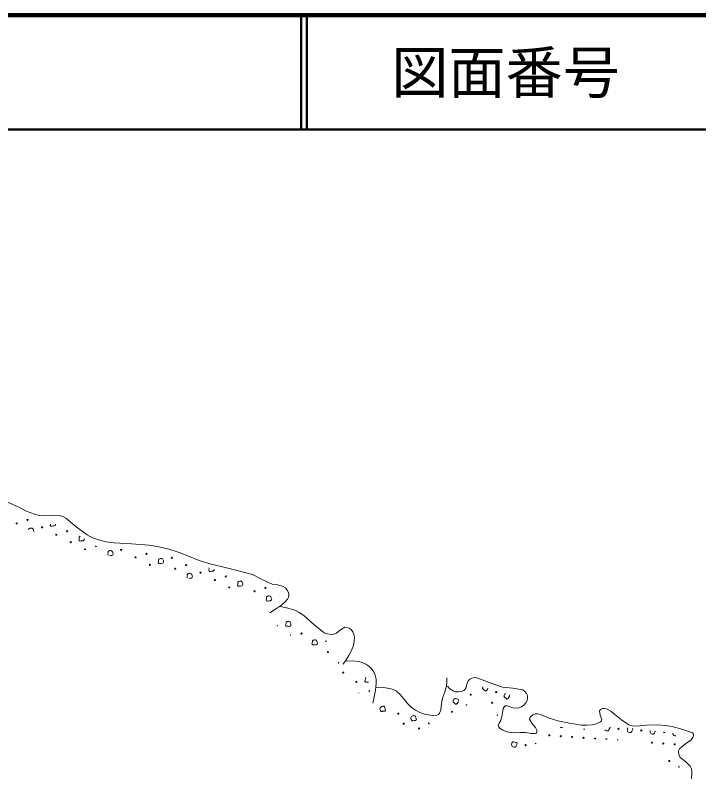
# Model space of a CAD drawing. Units: millimetres, scale not verified. Extents: x 69658 to 709658, y 3642 to 363642.
# Drawn here: x 513385 to 573186, y 297410 to 363642 of the extents above; entities that cross this region are included whole.
import ezdxf
from ezdxf.enums import TextEntityAlignment as Align

# ---------------------------------------------------------------- set-up
doc = ezdxf.new("R2010")
doc.units = ezdxf.units.MM
doc.header["$LTSCALE"] = 1000
for name, color, linetype, lineweight in [('M-TTL', 2, 'Continuous', 140), ('M-TTL-LINE', 7, 'Continuous', 50), ('S-BGD', 1, 'Continuous', 13)]:
    doc.layers.add(name, color=color, linetype=linetype, lineweight=lineweight)
doc.layers.add('M-TTL-TXT', color=7, linetype='Continuous')
doc.styles.add('ＭＳ ゴシック', font='')
doc.styles.get('ＭＳ ゴシック').set_extended_font_data('MS Gothic')

msp = doc.modelspace()

# ---------------------------------------------------------------- linework, layer by layer
at = {"layer": 'M-TTL'}
msp.add_line((709658, 363642), (69658, 363642), dxfattribs=at)
at = {"layer": 'M-TTL-LINE'}
for p, q in [((538404, 363642), (538404, 353642)), ((538904, 363642), (538904, 353642)), ((69658, 353642), (709658, 353642))]:
    msp.add_line(p, q, dxfattribs=at)
at = {"layer": 'S-BGD'}
for p, q in [((511875, 321454), (513815, 320568)), ((513815, 320568), (514438, 320265)), ((514438, 320265), (515086, 320016)), ((515086, 320016), (515500, 319917)), ((515500, 319917), (515926, 319879)), ((515926, 319879), (516597, 319927)), ((516597, 319927), (517239, 319915)), ((517239, 319915), (517543, 319820)), ((517543, 319820), (517830, 319666)), ((517830, 319666), (518729, 318913)), ((514566, 318666), (514576, 318710)), ((514576, 318710), (514585, 318737)), ((514585, 318737), (514611, 318760)), ((514611, 318760), (514643, 318774)), ((514643, 318774), (514676, 318790)), ((514676, 318790), (514730, 318811)), ((514730, 318811), (514809, 318813)), ((514809, 318813), (514864, 318800)), ((514864, 318800), (514906, 318778)), ((514906, 318778), (514958, 318718)), ((514958, 318718), (514988, 318656)), ((514988, 318656), (515004, 318597)), ((515004, 318597), (515021, 318535)), ((516456, 319046), (516471, 319127)), ((516479, 319005), (516456, 319046)), ((516471, 319127), (516473, 319148)), ((516513, 318982), (516479, 319005)), ((516549, 318968), (516513, 318982)), ((516606, 318974), (516549, 318968)), ((516705, 318989), (516606, 318974)), ((516823, 319000), (516705, 318989)), ((516891, 319041), (516823, 319000)), ((516917, 319092), (516891, 319041)), ((516926, 319145), (516917, 319092)), ((518729, 318913), (519673, 318204)), ((515021, 318535), (515014, 318493)), ((518985, 317982), (518995, 318026)), ((518992, 317938), (518985, 317982)), ((518992, 317891), (518992, 317938)), ((518995, 318026), (519005, 318052)), ((519005, 318052), (519031, 318076)), ((519031, 318076), (519062, 318090)), ((519062, 318090), (519083, 318100)), ((519673, 318204), (520161, 317965)), ((520161, 317965), (520678, 317779)), ((518971, 317752), (518986, 317833)), ((518993, 317711), (518971, 317752)), ((518986, 317833), (518992, 317891)), ((519028, 317688), (518993, 317711)), ((519064, 317673), (519028, 317688)), ((519121, 317679), (519064, 317673)), ((519220, 317694), (519121, 317679)), ((519338, 317705), (519220, 317694)), ((519405, 317746), (519338, 317705)), ((519432, 317797), (519405, 317746)), ((519441, 317850), (519432, 317797)), ((519434, 317876), (519441, 317850)), ((520678, 317779), (521356, 317618)), ((521356, 317618), (522042, 317518)), ((522042, 317518), (523571, 317443)), ((523571, 317443), (525095, 317307)), ((525095, 317307), (525960, 317159)), ((521500, 316688), (521510, 316732)), ((521507, 316643), (521500, 316688)), ((521501, 316538), (521507, 316597)), ((521507, 316597), (521507, 316643)), ((521510, 316732), (521520, 316758)), ((521520, 316758), (521546, 316781)), ((521546, 316781), (521577, 316796)), ((521577, 316796), (521610, 316811)), ((521610, 316811), (521665, 316832)), ((521665, 316832), (521743, 316834)), ((521743, 316834), (521798, 316821)), ((521798, 316821), (521840, 316799)), ((521840, 316799), (521892, 316739)), ((521892, 316739), (521922, 316677)), ((521922, 316677), (521938, 316618)), ((521938, 316618), (521956, 316556)), ((525960, 317159), (526815, 316953)), ((526815, 316953), (527742, 316660)), ((527742, 316660), (528648, 316310)), ((521486, 316458), (521501, 316538)), ((521508, 316416), (521486, 316458)), ((521518, 316410), (521508, 316416)), ((521635, 316385), (521625, 316384)), ((521735, 316400), (521635, 316385)), ((521853, 316411), (521735, 316400)), ((521920, 316452), (521853, 316411)), ((521947, 316503), (521920, 316452)), ((521956, 316556), (521947, 316503)), ((525920, 316004), (525930, 316048)), ((525927, 315959), (525920, 316004)), ((525927, 315913), (525927, 315959)), ((525930, 316048), (525939, 316074)), ((525939, 316074), (525965, 316097)), ((525965, 316097), (525997, 316112)), ((525997, 316112), (526030, 316127)), ((526030, 316127), (526084, 316148)), ((526084, 316148), (526162, 316150)), ((526162, 316150), (526218, 316137)), ((526218, 316137), (526260, 316115)), ((526260, 316115), (526312, 316055)), ((526312, 316055), (526342, 315993)), ((526342, 315993), (526358, 315934)), ((526358, 315934), (526375, 315872)), ((528648, 316310), (529473, 315978)), ((529473, 315978), (530324, 315700)), ((525905, 315773), (525920, 315854)), ((525928, 315732), (525905, 315773)), ((525920, 315854), (525927, 315913)), ((525962, 315709), (525928, 315732)), ((525998, 315695), (525962, 315709)), ((526055, 315701), (525998, 315695)), ((526154, 315716), (526055, 315701)), ((526272, 315727), (526154, 315716)), ((526340, 315768), (526272, 315727)), ((526366, 315819), (526340, 315768)), ((526375, 315872), (526366, 315819)), ((530324, 315700), (532233, 315256)), ((530346, 315275), (530339, 315318)), ((530346, 315229), (530346, 315275)), ((528435, 314709), (528445, 314753)), ((528441, 314665), (528435, 314709)), ((528435, 314560), (528441, 314618)), ((528441, 314618), (528441, 314665)), ((528445, 314753), (528454, 314779)), ((528454, 314779), (528480, 314803)), ((528480, 314803), (528511, 314817)), ((528511, 314817), (528545, 314833)), ((528545, 314833), (528599, 314854)), ((528599, 314854), (528677, 314856)), ((528677, 314856), (528733, 314843)), ((528733, 314843), (528775, 314821)), ((528775, 314821), (528827, 314760)), ((528827, 314760), (528857, 314699)), ((528857, 314699), (528873, 314640)), ((528873, 314640), (528890, 314577)), ((530325, 315089), (530340, 315170)), ((530347, 315048), (530325, 315089)), ((530340, 315170), (530346, 315229)), ((530382, 315025), (530347, 315048)), ((530418, 315010), (530382, 315025)), ((530474, 315016), (530418, 315010)), ((530574, 315031), (530474, 315016)), ((530692, 315042), (530574, 315031)), ((530759, 315084), (530692, 315042)), ((530786, 315135), (530759, 315084)), ((530792, 315174), (530786, 315135)), ((532233, 315256), (534137, 314750)), ((534137, 314750), (534987, 314305)), ((528420, 314479), (528435, 314560)), ((528438, 314447), (528420, 314479)), ((528669, 314421), (528575, 314407)), ((528787, 314432), (528669, 314421)), ((528855, 314473), (528787, 314432)), ((528881, 314524), (528855, 314473)), ((528890, 314577), (528881, 314524)), ((532854, 314025), (532864, 314069)), ((532861, 313981), (532854, 314025)), ((532861, 313934), (532861, 313981)), ((532864, 314069), (532873, 314095)), ((532873, 314095), (532899, 314118)), ((532899, 314118), (532931, 314133)), ((532931, 314133), (532964, 314148)), ((532964, 314148), (533019, 314169)), ((533019, 314169), (533097, 314171)), ((533097, 314171), (533152, 314158)), ((533152, 314158), (533194, 314137)), ((533194, 314137), (533246, 314076)), ((533246, 314076), (533276, 314014)), ((533276, 314014), (533292, 313956)), ((533292, 313956), (533309, 313893)), ((534987, 314305), (535875, 313911)), ((532840, 313795), (532855, 313876)), ((532862, 313754), (532840, 313795)), ((532855, 313876), (532861, 313934)), ((532897, 313730), (532862, 313754)), ((532933, 313716), (532897, 313730)), ((532989, 313722), (532933, 313716)), ((533088, 313737), (532989, 313722)), ((533206, 313748), (533088, 313737)), ((533274, 313789), (533206, 313748)), ((533300, 313840), (533274, 313789)), ((533309, 313893), (533300, 313840)), ((535875, 313911), (536369, 313837)), ((536369, 313837), (536839, 313706)), ((536839, 313706), (537029, 313575)), ((537029, 313575), (537187, 313392)), ((537187, 313392), (537292, 313188)), ((535369, 312731), (535379, 312775)), ((535376, 312686), (535369, 312731)), ((535370, 312581), (535376, 312640)), ((535376, 312640), (535376, 312686)), ((535379, 312775), (535388, 312801)), ((535388, 312801), (535414, 312824)), ((535414, 312824), (535446, 312839)), ((535446, 312839), (535479, 312854)), ((535479, 312854), (535533, 312875)), ((535533, 312875), (535612, 312877)), ((535612, 312877), (535667, 312864)), ((535667, 312864), (535709, 312842)), ((535709, 312842), (535761, 312782)), ((535761, 312782), (535791, 312720)), ((535791, 312720), (535807, 312661)), ((535807, 312661), (535824, 312599)), ((537307, 312770), (537217, 312588)), ((537292, 313188), (537337, 312966)), ((537337, 312966), (537307, 312770)), ((535355, 312500), (535370, 312581)), ((535377, 312459), (535355, 312500)), ((535411, 312436), (535377, 312459)), ((535448, 312422), (535411, 312436)), ((535504, 312428), (535448, 312422)), ((535603, 312443), (535504, 312428)), ((535721, 312454), (535603, 312443)), ((535789, 312495), (535721, 312454)), ((535815, 312546), (535789, 312495)), ((535824, 312599), (535815, 312546)), ((536685, 312079), (536162, 311719)), ((536982, 312321), (536685, 312079)), ((537217, 312588), (536982, 312321)), ((536162, 311719), (535650, 311406)), ((536596, 311941), (537231, 311808)), ((537231, 311808), (537837, 311621)), ((537837, 311621), (538239, 311422)), ((538239, 311422), (538621, 311164)), ((537134, 310625), (537167, 310635)), ((537167, 310635), (537202, 310646)), ((537202, 310646), (537259, 310659)), ((537259, 310659), (537337, 310651)), ((537337, 310651), (537390, 310630)), ((537390, 310630), (537429, 310603)), ((538621, 311164), (539496, 310390)), ((537031, 310313), (537057, 310391)), ((537047, 310269), (537031, 310313)), ((537078, 310241), (537047, 310269)), ((537057, 310391), (537071, 310448)), ((537071, 310448), (537077, 310494)), ((537076, 310539), (537092, 310581)), ((537077, 310494), (537076, 310539)), ((537112, 310222), (537078, 310241)), ((537092, 310581), (537105, 310606)), ((537105, 310606), (537134, 310625)), ((537169, 310220), (537112, 310222)), ((537269, 310221), (537169, 310220)), ((537388, 310216), (537269, 310221)), ((537460, 310248), (537388, 310216)), ((537429, 310603), (537472, 310536)), ((537493, 310295), (537460, 310248)), ((537472, 310536), (537493, 310471)), ((537493, 310471), (537501, 310410)), ((537509, 310346), (537493, 310295)), ((537501, 310410), (537509, 310346)), ((539496, 310390), (540422, 309656)), ((541845, 309909), (542208, 310135)), ((542208, 310135), (542391, 310130)), ((542391, 310130), (542587, 310059)), ((542587, 310059), (542775, 309929)), ((540422, 309656), (540709, 309555)), ((540709, 309555), (541031, 309508)), ((541031, 309508), (541265, 309531)), ((541265, 309531), (541496, 309616)), ((541496, 309616), (541845, 309909)), ((542775, 309929), (542923, 309751)), ((542923, 309751), (543018, 309518)), ((543018, 309518), (543054, 309267)), ((539345, 308686), (539371, 308765)), ((539361, 308643), (539345, 308686)), ((539392, 308615), (539361, 308643)), ((539371, 308765), (539385, 308822)), ((539385, 308822), (539391, 308868)), ((539391, 308912), (539407, 308955)), ((539391, 308868), (539391, 308912)), ((539407, 308955), (539419, 308979)), ((539419, 308979), (539448, 308999)), ((539448, 308999), (539481, 309009)), ((539481, 309009), (539516, 309020)), ((539516, 309020), (539573, 309033)), ((539573, 309033), (539651, 309024)), ((539651, 309024), (539704, 309004)), ((539704, 309004), (539743, 308977)), ((539743, 308977), (539786, 308910)), ((539807, 308669), (539774, 308621)), ((539786, 308910), (539807, 308844)), ((539807, 308844), (539815, 308784)), ((539824, 308720), (539807, 308669)), ((539815, 308784), (539824, 308720)), ((543041, 308907), (542967, 308554)), ((543054, 309267), (543041, 308907)), ((539426, 308596), (539392, 308615)), ((539483, 308594), (539426, 308596)), ((539583, 308595), (539483, 308594)), ((539702, 308590), (539583, 308595)), ((539774, 308621), (539702, 308590)), ((542800, 308107), (542576, 307682)), ((542967, 308554), (542800, 308107)), ((542576, 307682), (542327, 307292)), ((541659, 307060), (541663, 307072)), ((541676, 307017), (541659, 307060)), ((541707, 306989), (541676, 307017)), ((542327, 307292), (542066, 306923)), ((542313, 307170), (542863, 307190)), ((542863, 307190), (543411, 307150)), ((543411, 307150), (543738, 307067)), ((543738, 307067), (544051, 306924)), ((544051, 306924), (544331, 306731)), ((544331, 306731), (544580, 306484)), ((544580, 306484), (544759, 306226)), ((544759, 306226), (544882, 305943)), ((543973, 305434), (543999, 305512)), ((543990, 305390), (543973, 305434)), ((544021, 305363), (543990, 305390)), ((543999, 305512), (544013, 305569)), ((544013, 305569), (544020, 305615)), ((544019, 305660), (544035, 305702)), ((544020, 305615), (544019, 305660)), ((544055, 305343), (544021, 305363)), ((544035, 305702), (544048, 305727)), ((544048, 305727), (544066, 305739)), ((544111, 305342), (544055, 305343)), ((544212, 305343), (544111, 305342)), ((544277, 305340), (544212, 305343)), ((544882, 305943), (544956, 305593)), ((544956, 305593), (544971, 305220)), ((551101, 304985), (551138, 305353)), ((551138, 305353), (551156, 305730)), ((552883, 305161), (552996, 305443)), ((552996, 305443), (553149, 305592)), ((553149, 305592), (553336, 305689)), ((553336, 305689), (553552, 305734)), ((553552, 305734), (553778, 305720)), ((553778, 305720), (554929, 305273)), ((544971, 305220), (544912, 304626)), ((544987, 304907), (545581, 304879)), ((545581, 304879), (546153, 304792)), ((546153, 304792), (546455, 304692)), ((546455, 304692), (546736, 304536)), ((550980, 304497), (551101, 304985)), ((551197, 304990), (551418, 304760)), ((551418, 304760), (551678, 304577)), ((552632, 304607), (552756, 304714)), ((552756, 304714), (552832, 304863)), ((552832, 304863), (552883, 305161)), ((554271, 304820), (554279, 304854)), ((554273, 304786), (554271, 304820)), ((554287, 304762), (554273, 304786)), ((554279, 304854), (554287, 304890)), ((554287, 304890), (554301, 304935)), ((554316, 304727), (554287, 304762)), ((554355, 304705), (554316, 304727)), ((554391, 304676), (554355, 304705)), ((554433, 304634), (554391, 304676)), ((554687, 304731), (554637, 304644)), ((554734, 304804), (554687, 304731)), ((554929, 305273), (556021, 304913)), ((556021, 304913), (556905, 304815)), ((556905, 304815), (557787, 304654)), ((544795, 304048), (544728, 303778)), ((544912, 304626), (544795, 304048)), ((546736, 304536), (547054, 304252)), ((547054, 304252), (547342, 303913)), ((550700, 303652), (550803, 304034)), ((550803, 304034), (550980, 304497)), ((551678, 304577), (551911, 304501)), ((551911, 304501), (552172, 304481)), ((552172, 304481), (552419, 304517)), ((552419, 304517), (552632, 304607)), ((554487, 304572), (554433, 304634)), ((554533, 304565), (554487, 304572)), ((554573, 304577), (554533, 304565)), ((554607, 304596), (554573, 304577)), ((554637, 304644), (554607, 304596)), ((556142, 304114), (556150, 304147)), ((556144, 304079), (556142, 304114)), ((556158, 304055), (556144, 304079)), ((556150, 304147), (556158, 304183)), ((556158, 304183), (556176, 304239)), ((556187, 304020), (556158, 304055)), ((556176, 304239), (556223, 304301)), ((556226, 303998), (556187, 304020)), ((556223, 304301), (556267, 304336)), ((556558, 304025), (556508, 303938)), ((556623, 304124), (556558, 304025)), ((556618, 304234), (556632, 304202)), ((556632, 304202), (556623, 304124)), ((557787, 304654), (557973, 304519)), ((557973, 304519), (558119, 304336)), ((558119, 304336), (558192, 304159)), ((558192, 304159), (558208, 303959)), ((544728, 303778), (544658, 303509)), ((547342, 303913), (547681, 303498)), ((547681, 303498), (548062, 303128)), ((550649, 303221), (550700, 303652)), ((551693, 303656), (551701, 303690)), ((551695, 303622), (551693, 303656)), ((551710, 303598), (551695, 303622)), ((551701, 303690), (551710, 303726)), ((551710, 303726), (551727, 303781)), ((551738, 303563), (551710, 303598)), ((551727, 303781), (551774, 303844)), ((551777, 303541), (551738, 303563)), ((551774, 303844), (551819, 303879)), ((551813, 303512), (551777, 303541)), ((551855, 303470), (551813, 303512)), ((551819, 303879), (551862, 303899)), ((551909, 303408), (551855, 303470)), ((551862, 303899), (551942, 303902)), ((551955, 303400), (551909, 303408)), ((551942, 303902), (552009, 303887)), ((551995, 303413), (551955, 303400)), ((552029, 303432), (551995, 303413)), ((552009, 303887), (552065, 303863)), ((552059, 303480), (552029, 303432)), ((552109, 303567), (552059, 303480)), ((552065, 303863), (552124, 303837)), ((552174, 303666), (552109, 303567)), ((552124, 303837), (552160, 303797)), ((552160, 303797), (552184, 303745)), ((552184, 303745), (552174, 303666)), ((556262, 303969), (556226, 303998)), ((556304, 303928), (556262, 303969)), ((556358, 303866), (556304, 303928)), ((556404, 303858), (556358, 303866)), ((556444, 303870), (556404, 303858)), ((556477, 303890), (556444, 303870)), ((556508, 303938), (556477, 303890)), ((558041, 303521), (557869, 303329)), ((558157, 303738), (558041, 303521)), ((558208, 303959), (558157, 303738)), ((545296, 302994), (545299, 303050)), ((545311, 302917), (545296, 302994)), ((545299, 303050), (545313, 303096)), ((545342, 302867), (545311, 302917)), ((545313, 303096), (545363, 303158)), ((545363, 302837), (545342, 302867)), ((545363, 303158), (545419, 303198)), ((545383, 302809), (545363, 302837)), ((545410, 302787), (545383, 302809)), ((545437, 302783), (545410, 302787)), ((545419, 303198), (545474, 303224)), ((545483, 302781), (545437, 302783)), ((545474, 303224), (545532, 303252)), ((545525, 302795), (545483, 302781)), ((545571, 302803), (545525, 302795)), ((545532, 303252), (545586, 303252)), ((545629, 302808), (545571, 302803)), ((545586, 303252), (545641, 303236)), ((545712, 302807), (545629, 302808)), ((545641, 303236), (545693, 303176)), ((545693, 303176), (545725, 303062)), ((545748, 302836), (545712, 302807)), ((545725, 303062), (545757, 302967)), ((545765, 302874), (545748, 302836)), ((545757, 302967), (545773, 302912)), ((545773, 302912), (545765, 302874)), ((548062, 303128), (548409, 302883)), ((548409, 302883), (548791, 302689)), ((548791, 302689), (549215, 302541)), ((550512, 302625), (550605, 302894)), ((550605, 302894), (550649, 303221)), ((556081, 303035), (555996, 302479)), ((556145, 303179), (556081, 303035)), ((556240, 303262), (556145, 303179)), ((556406, 303265), (556240, 303262)), ((556601, 303203), (556406, 303265)), ((556910, 303102), (556601, 303203)), ((557203, 303066), (556910, 303102)), ((557439, 303097), (557203, 303066)), ((557662, 303187), (557439, 303097)), ((557869, 303329), (557662, 303187)), ((564489, 302836), (564590, 302950)), ((564562, 302458), (564489, 302836)), ((564590, 302950), (564745, 303026)), ((564745, 303026), (564924, 303046)), ((564924, 303046), (565116, 303003)), ((565116, 303003), (565494, 302792)), ((565494, 302792), (565848, 302524)), ((547999, 302162), (548002, 302219)), ((548015, 302085), (547999, 302162)), ((548002, 302219), (548016, 302264)), ((548045, 302035), (548015, 302085)), ((548016, 302264), (548066, 302326)), ((548066, 302005), (548045, 302035)), ((548066, 302326), (548122, 302366)), ((548122, 302366), (548177, 302392)), ((548177, 302392), (548235, 302420)), ((548235, 302420), (548289, 302421)), ((548289, 302421), (548344, 302404)), ((548344, 302404), (548396, 302345)), ((548396, 302345), (548428, 302230)), ((548428, 302230), (548460, 302135)), ((548468, 302043), (548451, 302005)), ((548460, 302135), (548476, 302081)), ((548476, 302081), (548468, 302043)), ((549215, 302541), (549684, 302444)), ((549684, 302444), (549991, 302411)), ((549991, 302411), (550279, 302440)), ((550279, 302440), (550416, 302509)), ((550416, 302509), (550512, 302625)), ((555516, 302430), (555561, 302465)), ((555561, 302465), (555604, 302485)), ((555604, 302485), (555615, 302485)), ((555996, 302479), (555864, 301997)), ((558360, 302089), (558391, 302220)), ((558578, 301750), (558360, 302089)), ((558391, 302220), (558489, 302349)), ((558489, 302349), (558671, 302484)), ((558671, 302484), (558863, 302556)), ((558863, 302556), (559102, 302569)), ((559102, 302569), (559349, 302520)), ((559349, 302520), (560093, 302204)), ((560093, 302204), (560840, 301952)), ((564706, 302072), (564562, 302458)), ((564671, 301960), (564706, 302072)), ((565848, 302524), (566434, 302043)), ((566434, 302043), (567070, 301599)), ((548086, 301977), (548066, 302005)), ((548113, 301956), (548086, 301977)), ((548141, 301951), (548113, 301956)), ((548186, 301949), (548141, 301951)), ((548228, 301963), (548186, 301949)), ((548274, 301972), (548228, 301963)), ((548333, 301976), (548274, 301972)), ((548415, 301975), (548333, 301976)), ((548451, 302005), (548415, 301975)), ((555714, 301758), (555645, 301539)), ((555645, 301539), (555690, 301407)), ((555690, 301407), (555803, 301281)), ((555864, 301997), (555714, 301758)), ((558911, 301365), (558578, 301750)), ((559007, 301152), (558911, 301365)), ((560840, 301952), (561864, 301741)), ((561124, 301372), (561051, 301400)), ((561182, 301372), (561124, 301372)), ((561219, 301374), (561182, 301372)), ((561253, 301375), (561219, 301374)), ((561272, 301382), (561253, 301375)), ((561864, 301741), (562924, 301585)), ((562924, 301585), (563394, 301568)), ((563394, 301568), (563863, 301611)), ((563863, 301611), (564218, 301707)), ((564218, 301707), (564577, 301870)), ((564577, 301870), (564671, 301960)), ((565419, 301369), (565375, 301299)), ((565413, 301415), (565419, 301369)), ((567070, 301599), (567355, 301518)), ((567355, 301518), (567669, 301494)), ((567669, 301494), (568637, 301579)), ((568637, 301579), (569581, 301602)), ((569581, 301602), (570240, 301554)), ((570240, 301554), (570861, 301450)), ((570861, 301450), (571700, 301221)), ((555803, 301281), (556052, 301130)), ((556052, 301130), (556379, 301010)), ((556379, 301010), (556764, 300926)), ((556764, 300926), (557098, 300910)), ((557098, 300910), (557523, 300950)), ((557523, 300950), (558032, 300930)), ((558032, 300930), (558531, 300850)), ((558531, 300850), (558912, 300845)), ((558912, 300845), (558994, 300893)), ((558994, 300893), (559029, 300980)), ((559029, 300980), (559007, 301152)), ((563119, 301230), (563091, 301240)), ((563177, 301229), (563119, 301230)), ((563210, 301231), (563177, 301229)), ((564994, 301147), (564971, 301174)), ((565040, 301115), (564994, 301147)), ((565114, 301087), (565040, 301115)), ((565172, 301087), (565114, 301087)), ((565208, 301089), (565172, 301087)), ((565243, 301090), (565208, 301089)), ((565276, 301102), (565243, 301090)), ((565294, 301123), (565276, 301102)), ((565320, 301160), (565294, 301123)), ((565330, 301204), (565320, 301160)), ((565347, 301247), (565330, 301204)), ((565375, 301299), (565347, 301247)), ((566927, 301185), (566934, 301245)), ((566932, 301116), (566927, 301185)), ((566958, 301041), (566932, 301116)), ((566934, 301245), (566941, 301309)), ((566941, 301309), (566966, 301350)), ((566989, 301005), (566958, 301041)), ((567035, 300972), (566989, 301005)), ((567108, 300945), (567035, 300972)), ((567167, 300944), (567108, 300945)), ((567203, 300946), (567167, 300944)), ((567238, 300948), (567203, 300946)), ((567271, 300960), (567238, 300948)), ((567289, 300981), (567271, 300960)), ((567315, 301018), (567289, 300981)), ((567325, 301061), (567315, 301018)), ((567342, 301104), (567325, 301061)), ((567370, 301157), (567342, 301104)), ((567414, 301226), (567370, 301157)), ((567391, 301298), (567408, 301273)), ((567408, 301273), (567414, 301226)), ((568922, 301042), (568929, 301103)), ((568927, 300974), (568922, 301042)), ((568952, 300898), (568927, 300974)), ((568984, 300862), (568952, 300898)), ((569030, 300830), (568984, 300862)), ((569103, 300802), (569030, 300830)), ((569162, 300802), (569103, 300802)), ((569198, 300804), (569162, 300802)), ((569233, 300806), (569198, 300804)), ((569266, 300817), (569233, 300806)), ((569284, 300838), (569266, 300817)), ((569310, 300875), (569284, 300838)), ((569320, 300919), (569310, 300875)), ((569337, 300962), (569320, 300919)), ((569365, 301014), (569337, 300962)), ((569391, 301056), (569365, 301014)), ((570922, 300831), (570919, 300870)), ((570947, 300756), (570922, 300831)), ((570978, 300720), (570947, 300756)), ((571025, 300687), (570978, 300720)), ((571700, 301221), (572635, 300900)), ((572635, 300900), (572706, 300801)), ((572706, 300801), (572719, 300677)), ((556824, 300027), (556852, 300073)), ((556852, 300073), (556896, 300111)), ((556896, 300111), (556974, 300124)), ((556974, 300124), (557087, 300090)), ((557087, 300090), (557185, 300067)), ((557185, 300067), (557240, 300051)), ((557240, 300051), (557268, 300025)), ((571098, 300660), (571025, 300687)), ((571157, 300659), (571098, 300660)), ((571167, 300660), (571157, 300659)), ((572528, 300303), (572014, 299940)), ((572656, 300488), (572528, 300303)), ((572719, 300677), (572656, 300488)), ((556810, 299902), (556817, 299963)), ((556815, 299834), (556810, 299902)), ((556840, 299758), (556815, 299834)), ((556817, 299963), (556824, 300027)), ((556872, 299722), (556840, 299758)), ((556918, 299690), (556872, 299722)), ((556991, 299662), (556918, 299690)), ((557050, 299662), (556991, 299662)), ((557086, 299664), (557050, 299662)), ((557121, 299666), (557086, 299664)), ((557154, 299677), (557121, 299666)), ((557172, 299698), (557154, 299677)), ((557198, 299735), (557172, 299698)), ((557208, 299779), (557198, 299735)), ((557225, 299822), (557208, 299779)), ((557253, 299874), (557225, 299822)), ((557297, 299944), (557253, 299874)), ((557268, 300025), (557291, 299990)), ((557291, 299990), (557297, 299944)), ((558856, 299938), (558891, 299968)), ((558891, 299968), (558962, 299980)), ((571497, 299497), (571420, 299328)), ((572014, 299940), (571497, 299497)), ((571420, 299328), (571403, 299146)), ((571403, 299146), (571452, 298949)), ((571452, 298949), (571562, 298764)), ((571562, 298764), (572012, 298402)), ((572012, 298402), (572429, 297989)), ((572429, 297989), (572533, 297749)), ((572533, 297749), (572581, 297487)), ((572581, 297487), (572546, 296882))]:
    msp.add_line(p, q, dxfattribs=at)
for centre in [(513518, 319213), (514470, 319518), (515728, 318871), (517938, 318529), (516985, 318223), (518243, 317576), (522662, 316892), (524872, 316550), (523920, 316245), (527082, 316208), (525177, 315598), (527387, 315255), (528339, 315561), (529597, 314913), (531806, 314571), (530854, 314266), (532111, 313619), (534321, 313277), (535273, 313582), (538427, 309597), (540742, 307971), (542071, 306173), (543228, 305360), (553236, 304246), (555461, 304475), (555107, 303539), (546897, 302589), (547364, 301705), (548716, 301289), (560104, 300691), (566160, 301261), (568155, 301118), (561102, 300619), (562099, 300548), (563097, 300477), (569081, 300049), (558038, 299836), (570079, 299978), (571076, 299907), (570610, 298452)]:
    msp.add_circle(centre, 49.8, dxfattribs=at)
for centre, start, end in [((520452, 317234), 156.19633, 3.84821), ((519500, 316929), 314.64457, 197.94183), ((536285, 310238), 2.29811, 55.81365), ((537442, 309425), 16.01411, 100.1692), ((540570, 308956), 199.06283, 334.57813), ((543400, 304374), 352.64335, 40.1367), ((544385, 304546), 55.70344, 271.51705), ((552883, 303311), 42.73606, 189.07631), ((551594, 302729), 355.57539, 236.23698), ((549600, 301757), 130.41629, 315.88772), ((570150, 300976), 187.05765, 339.1196), ((564094, 300406), 310.35349, 227.52427), ((565092, 300334), 1.07674, 173.9446), ((566089, 300263), 35.98299, 139.03835), ((571478, 297956), 98.18458, 298.68468)]:
    msp.add_arc(centre, 49.8, start, end, dxfattribs=at)

# ---------------------------------------------------------------- texts
at = {"layer": 'M-TTL-TXT', "style": 'ＭＳ ゴシック'}
msp.add_text('図面番号', height=3666, dxfattribs=at).set_placement((556279, 358642), align=Align.MIDDLE_CENTER)

doc.saveas('drawing.dxf')
